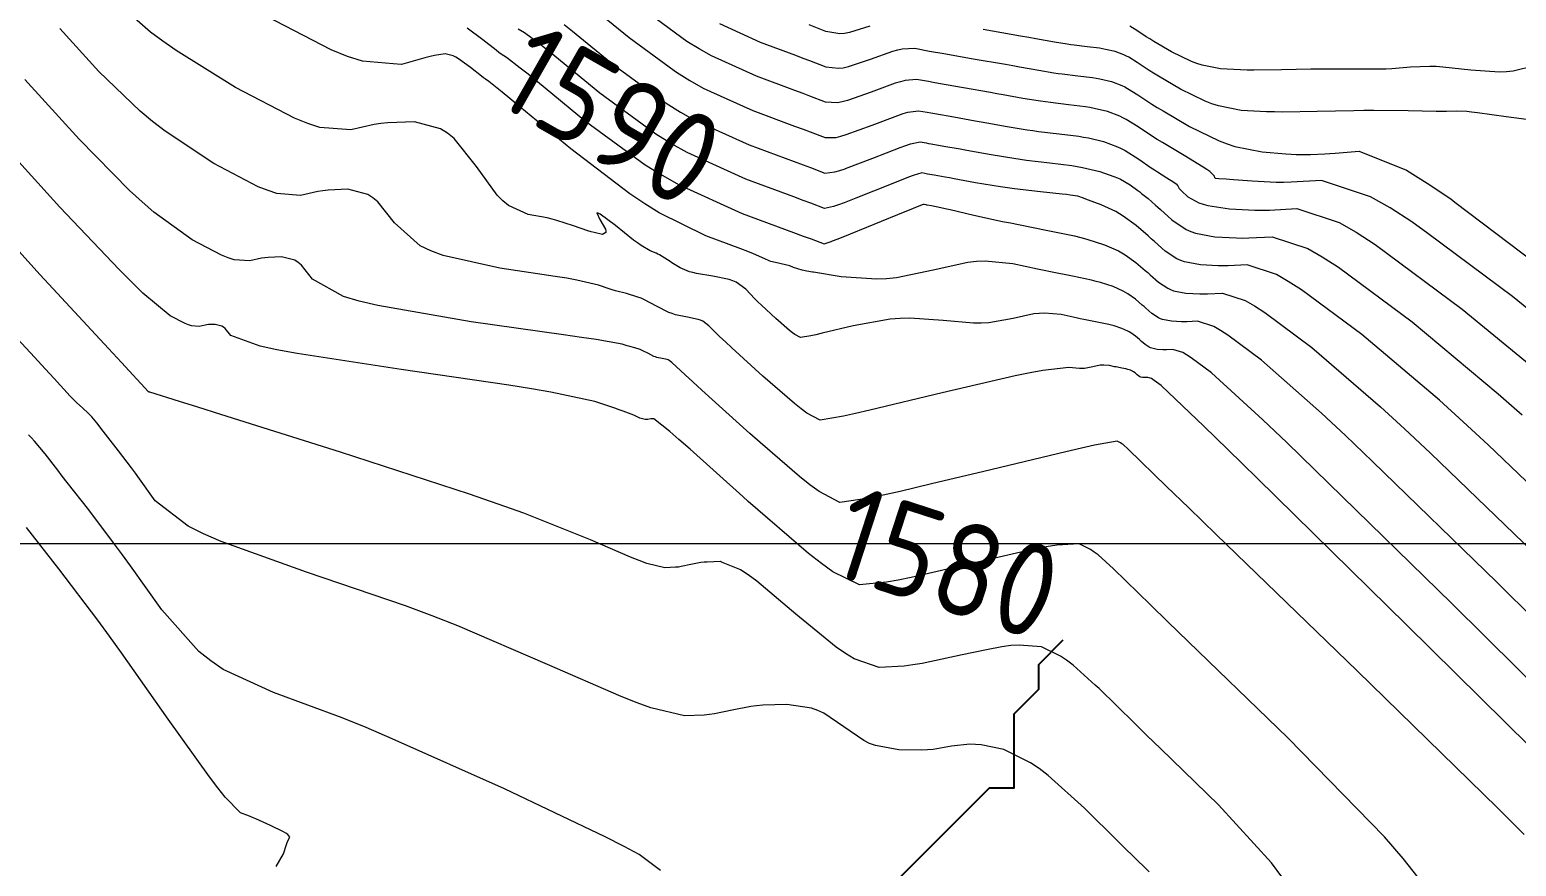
# Model space of a CAD drawing. Header units: millimetres. Extents: x 837475 to 838477, y 1189012 to 1191015.
# Drawn here: x 837555.2 to 837615.5, y 1190600.8 to 1190634.7 of the extents above; entities that cross this region are included whole.
import ezdxf

# ---------------------------------------------------------------- set-up
doc = ezdxf.new("R2010")
doc.units = ezdxf.units.MM
doc.header["$LTSCALE"] = 0.3
doc.layers.add('COORD', color=253, linetype='Continuous', lineweight=20)
doc.layers.add('DRENAJE', color=5, linetype='Continuous', lineweight=25)
doc.layers.add('COTAS 10', color=7, linetype='Continuous', lineweight=9, true_color=0x6e3e2d)
doc.layers.add('COTAS INT', color=7, linetype='Continuous', lineweight=5, true_color=0x9fa19f)
doc.styles.get("Standard").update_dxf_attribs({"font": 'isocp2.shx', "bigfont": '@extfont2.shx'})

msp = doc.modelspace()

# ---------------------------------------------------------------- linework, layer by layer
at = {"layer": 'COORD'}
msp.add_line((837476.514, 1190613.872), (838476.514, 1190613.872), dxfattribs=at)
at = {"layer": 'COTAS 10'}
for points in [[(837572.92, 1190634.771), (837573.554, 1190634.303), (837574.098, 1190633.877), (837574.211, 1190633.792), (837574.307, 1190633.721), (837574.521, 1190633.582), (837575.077, 1190633.157), (837575.389, 1190632.906), (837575.769, 1190632.596), (837577.715, 1190630.995), (837580.146, 1190629.216), (837580.832, 1190628.794), (837581.524, 1190628.403), (837584.07, 1190627.249), (837586.153, 1190626.481), (837586.553, 1190626.333), (837586.876, 1190626.214), (837587.404, 1190626.018), (837587.685, 1190626.117), (837587.732, 1190626.133), (837587.928, 1190626.209), (837588.171, 1190626.305), (837589.429, 1190626.814), (837590.682, 1190627.325), (837590.922, 1190627.423), (837591.115, 1190627.501), (837591.425, 1190627.625), (837591.434, 1190627.623), (837591.437, 1190627.622), (837591.441, 1190627.622), (837591.46, 1190627.619), (837591.517, 1190627.608), (837591.546, 1190627.603), (837591.579, 1190627.597), (837591.747, 1190627.566), (837592.135, 1190627.485), (837592.308, 1190627.447), (837592.508, 1190627.402), (837593.469, 1190627.183), (837594.624, 1190626.928), (837594.948, 1190626.861), (837595.274, 1190626.794), (837596.463, 1190626.562), (837597.547, 1190626.336), (837597.806, 1190626.273), (837598.047, 1190626.21), (837598.768, 1190625.98), (837599.331, 1190625.729), (837599.472, 1190625.652), (837599.606, 1190625.573), (837600.039, 1190625.261), (837600.418, 1190624.937), (837600.518, 1190624.849), (837600.617, 1190624.763), (837600.958, 1190624.461), (837601.328, 1190624.213), (837601.446, 1190624.162), (837601.569, 1190624.118), (837602.07, 1190624.02), (837602.627, 1190623.99), (837602.786, 1190623.989), (837602.947, 1190623.99), (837603.547, 1190624.021), (837604.476, 1190623.714), (837604.845, 1190623.503), (837605.262, 1190623.237), (837607.172, 1190621.82), (837609.957, 1190619.413), (837610.927, 1190618.523), (837611.983, 1190617.537), (837616.511, 1190613.165)], [(837583.148, 1190634.945), (837584.802, 1190634.195), (837586.231, 1190633.664), (837586.538, 1190633.548), (837586.807, 1190633.446), (837587.461, 1190633.187), (837587.986, 1190633.132), (837588.174, 1190633.157), (837588.381, 1190633.2), (837589.281, 1190633.502), (837590.178, 1190633.823), (837590.383, 1190633.878), (837590.568, 1190633.918), (837591.078, 1190633.941), (837591.676, 1190633.831), (837591.917, 1190633.788), (837592.19, 1190633.74), (837593.447, 1190633.521), (837594.748, 1190633.294), (837595.048, 1190633.242), (837595.323, 1190633.193), (837596.098, 1190633.054), (837596.71, 1190632.952), (837596.882, 1190632.927), (837597.055, 1190632.904), (837597.686, 1190632.831), (837598.283, 1190632.755), (837598.433, 1190632.73), (837598.577, 1190632.703), (837599.045, 1190632.591), (837599.468, 1190632.433), (837599.584, 1190632.378), (837599.7, 1190632.317), (837600.115, 1190632.056), (837600.687, 1190631.681), (837600.902, 1190631.548), (837601.142, 1190631.403), (837602.212, 1190630.775), (837603.413, 1190630.185), (837603.735, 1190630.064), (837604.052, 1190629.962), (837605.159, 1190629.743), (837606.115, 1190629.666), (837606.337, 1190629.653), (837606.54, 1190629.643), (837607.119, 1190629.635), (837607.699, 1190629.664), (837607.903, 1190629.677), (837608.126, 1190629.692), (837609.088, 1190629.766), (837611.014, 1190628.997), (837611.845, 1190628.481), (837612.805, 1190627.834), (837612.969, 1190627.71), (837617.345, 1190624.401)], [(837611.489, 1190600.333), (837610.878, 1190601.102), (837610.123, 1190601.975), (837606.203, 1190605.992), (837602.163, 1190609.897), (837601.334, 1190610.701), (837600.63, 1190611.383), (837599.132, 1190612.843), (837598.505, 1190613.408), (837598.35, 1190613.525), (837598.203, 1190613.626), (837597.741, 1190613.853), (837596.833, 1190613.805), (837596.404, 1190613.733), (837595.899, 1190613.636), (837593.436, 1190613.074), (837590.928, 1190612.496), (837590.394, 1190612.389), (837589.93, 1190612.304), (837588.833, 1190612.188), (837587.75, 1190612.728), (837587.293, 1190613.057), (837586.769, 1190613.463), (837584.313, 1190615.578), (837584.095, 1190615.774), (837581.965, 1190617.687), (837581.509, 1190618.09), (837581.137, 1190618.414), (837580.498, 1190618.928), (837580.415, 1190618.926), (837580.394, 1190618.924), (837580.375, 1190618.922), (837580.25, 1190618.897), (837580.232, 1190618.894), (837580.214, 1190618.892), (837580.146, 1190618.89), (837580.031, 1190618.918), (837579.984, 1190618.935), (837579.93, 1190618.956), (837579.677, 1190619.066), (837579.253, 1190619.235), (837579.091, 1190619.292), (837578.91, 1190619.355), (837578.094, 1190619.621), (837576.318, 1190620.001), (837575.532, 1190620.135), (837574.617, 1190620.283), (837570.251, 1190620.921), (837566.027, 1190621.57), (837565.202, 1190621.725), (837564.528, 1190621.868), (837563.337, 1190622.295), (837563.11, 1190622.581), (837563.042, 1190622.636), (837562.973, 1190622.68), (837562.705, 1190622.752), (837562.436, 1190622.741), (837562.365, 1190622.733), (837562.296, 1190622.723), (837562.059, 1190622.669), (837561.742, 1190622.693), (837561.621, 1190622.733), (837561.487, 1190622.787), (837560.885, 1190623.1), (837559.776, 1190624.023), (837559.322, 1190624.461), (837558.804, 1190624.979), (837556.402, 1190627.508), (837553.58, 1190630.617)]]:
    msp.add_lwpolyline(points, dxfattribs=at)
at = {"layer": 'COTAS INT'}
for points in [[(837618.218, 1190606.133), (837612.846, 1190611.435), (837607.295, 1190616.858), (837606.153, 1190617.959), (837605.182, 1190618.886), (837603.103, 1190620.787), (837602.277, 1190621.4), (837602.096, 1190621.515), (837601.937, 1190621.607), (837601.535, 1190621.74), (837601.275, 1190621.726), (837601.136, 1190621.726), (837600.896, 1190621.739), (837600.679, 1190621.781), (837600.625, 1190621.8), (837600.575, 1190621.823), (837600.414, 1190621.93), (837600.267, 1190622.061), (837600.224, 1190622.098), (837600.181, 1190622.136), (837600.017, 1190622.276), (837599.83, 1190622.411), (837599.771, 1190622.445), (837599.71, 1190622.478), (837599.467, 1190622.587), (837599.155, 1190622.687), (837599.051, 1190622.714), (837598.939, 1190622.741), (837598.47, 1190622.839), (837597.93, 1190622.945), (837597.773, 1190622.977), (837597.613, 1190623.011), (837597.009, 1190623.146), (837596.33, 1190623.209), (837596.122, 1190623.198), (837595.906, 1190623.175), (837595.056, 1190622.991), (837594.071, 1190622.818), (837593.77, 1190622.803), (837593.457, 1190622.802), (837592.225, 1190622.915), (837590.868, 1190623.006), (837590.476, 1190622.991), (837590.077, 1190622.958), (837588.58, 1190622.694), (837587.314, 1190622.391), (837587.062, 1190622.333), (837586.851, 1190622.288), (837586.445, 1190622.219), (837586.212, 1190622.341), (837586.111, 1190622.415), (837585.994, 1190622.508), (837585.439, 1190622.988), (837584.852, 1190623.532), (837584.714, 1190623.665), (837584.588, 1190623.79), (837584.221, 1190624.175), (837583.836, 1190624.461), (837583.697, 1190624.523), (837583.545, 1190624.577), (837582.882, 1190624.712), (837582.221, 1190624.816), (837582.07, 1190624.85), (837581.933, 1190624.887), (837581.554, 1190625.042), (837581.284, 1190625.208), (837581.215, 1190625.251), (837581.148, 1190625.294), (837580.931, 1190625.439), (837580.719, 1190625.569), (837580.656, 1190625.602), (837580.592, 1190625.633), (837580.345, 1190625.737), (837579.972, 1190625.951), (837579.828, 1190626.052), (837579.666, 1190626.171), (837578.933, 1190626.754), (837578.319, 1190627.22), (837578.232, 1190627.265), (837578.181, 1190627.275), (837578.296, 1190627.007), (837578.526, 1190626.607), (837578.547, 1190626.533), (837578.55, 1190626.476), (837578.407, 1190626.401), (837578.068, 1190626.473), (837577.947, 1190626.508), (837577.815, 1190626.549), (837577.24, 1190626.75), (837576.562, 1190626.966), (837576.364, 1190627.017), (837576.163, 1190627.064), (837575.399, 1190627.199), (837574.596, 1190627.565), (837574.369, 1190627.756), (837574.14, 1190627.987), (837573.298, 1190629.147), (837572.392, 1190630.287), (837572.123, 1190630.506), (837571.846, 1190630.682), (837570.781, 1190630.967), (837569.707, 1190630.922), (837569.424, 1190630.89), (837569.148, 1190630.849), (837568.206, 1190630.634), (837566.941, 1190630.734), (837566.461, 1190630.892), (837565.926, 1190631.107), (837563.528, 1190632.354), (837561.118, 1190633.858), (837560.576, 1190634.234), (837560.087, 1190634.593), (837558.774, 1190635.744)], [(837619.422, 1190607.604), (837614.678, 1190612.3), (837609.639, 1190617.197), (837608.54, 1190618.241), (837607.57, 1190619.15), (837605.137, 1190621.304), (837603.769, 1190622.318), (837603.471, 1190622.509), (837603.206, 1190622.66), (837602.541, 1190622.88), (837602.111, 1190622.858), (837601.996, 1190622.857), (837601.882, 1190622.858), (837601.483, 1190622.88), (837601.124, 1190622.95), (837601.035, 1190622.981), (837600.951, 1190623.018), (837600.686, 1190623.195), (837600.442, 1190623.412), (837600.371, 1190623.474), (837600.299, 1190623.536), (837600.028, 1190623.768), (837599.718, 1190623.992), (837599.622, 1190624.049), (837599.521, 1190624.103), (837599.117, 1190624.283), (837598.601, 1190624.448), (837598.428, 1190624.494), (837598.243, 1190624.539), (837597.466, 1190624.7), (837596.572, 1190624.876), (837596.313, 1190624.93), (837596.048, 1190624.986), (837595.048, 1190625.208), (837593.923, 1190625.313), (837593.579, 1190625.296), (837593.222, 1190625.258), (837591.814, 1190624.952), (837590.33, 1190624.643), (837589.925, 1190624.603), (837589.522, 1190624.583), (837588.086, 1190624.676), (837586.968, 1190624.863), (837586.926, 1190624.869), (837586.696, 1190624.912), (837586.506, 1190624.95), (837586.152, 1190625.052), (837586.009, 1190625.121), (837585.953, 1190625.139), (837585.889, 1190625.157), (837585.598, 1190625.217), (837585.298, 1190625.281), (837585.229, 1190625.302), (837585.166, 1190625.323), (837584.989, 1190625.411), (837584.539, 1190625.612), (837584.305, 1190625.706), (837584.022, 1190625.815), (837582.603, 1190626.347), (837580.71, 1190627.275), (837580.129, 1190627.635), (837579.522, 1190628.039), (837577.124, 1190629.868), (837575.056, 1190631.575), (837574.658, 1190631.903), (837574.335, 1190632.167), (837573.801, 1190632.596), (837573.662, 1190632.695), (837573.589, 1190632.75), (837573.501, 1190632.818), (837573.06, 1190633.167), (837572.575, 1190633.512), (837572.46, 1190633.578), (837572.353, 1190633.631), (837572.032, 1190633.717), (837571.597, 1190633.653), (837571.417, 1190633.612), (837571.212, 1190633.56), (837570.254, 1190633.289), (837569.916, 1190633.316), (837568.674, 1190633.414), (837568.075, 1190633.611), (837567.406, 1190633.88), (837564.409, 1190635.439)], [(837577.91, 1190635.659), (837579.49, 1190634.375), (837581.318, 1190633.038), (837581.41, 1190632.97), (837581.952, 1190632.637), (837582.498, 1190632.328), (837582.795, 1190632.194), (837584.509, 1190631.417), (837586.2, 1190630.791), (837586.544, 1190630.662), (837586.835, 1190630.553), (837587.438, 1190630.32), (837587.884, 1190630.332), (837588.076, 1190630.378), (837588.297, 1190630.442), (837589.34, 1190630.827), (837590.38, 1190631.224), (837590.598, 1190631.296), (837590.787, 1190631.351), (837591.217, 1190631.414), (837591.579, 1190631.348), (837591.725, 1190631.322), (837591.891, 1190631.293), (837592.652, 1190631.16), (837593.526, 1190631.007), (837593.762, 1190630.965), (837593.995, 1190630.923), (837594.817, 1190630.775), (837595.631, 1190630.64), (837595.859, 1190630.607), (837596.088, 1190630.575), (837596.927, 1190630.478), (837597.719, 1190630.378), (837597.919, 1190630.344), (837598.111, 1190630.309), (837598.732, 1190630.159), (837599.294, 1190629.95), (837599.448, 1190629.876), (837599.602, 1190629.796), (837600.152, 1190629.45), (837600.661, 1190629.096), (837600.788, 1190629.011), (837600.91, 1190628.932), (837601.3, 1190628.692), (837601.582, 1190628.518), (837601.635, 1190628.481), (837601.677, 1190628.447), (837601.74, 1190628.364), (837601.797, 1190628.264), (837601.836, 1190628.22), (837601.884, 1190628.169), (837602.14, 1190627.926), (837602.594, 1190627.676), (837602.768, 1190627.621), (837602.961, 1190627.571), (837603.832, 1190627.441), (837604.862, 1190627.386), (837605.157, 1190627.383), (837605.455, 1190627.386), (837606.566, 1190627.443), (837608.286, 1190626.875), (837608.968, 1190626.484), (837609.741, 1190625.991), (837613.275, 1190623.368), (837617.12, 1190620.204)], [(837619.508, 1190620.467), (837615.31, 1190623.885), (837611.871, 1190626.438), (837611.234, 1190626.909), (837610.343, 1190627.477), (837609.556, 1190627.928), (837607.572, 1190628.584), (837606.342, 1190628.514), (837606.03, 1190628.507), (837605.731, 1190628.507), (837604.751, 1190628.552), (837603.998, 1190628.617), (837603.841, 1190628.629), (837603.706, 1190628.639), (837603.404, 1190628.653), (837603.281, 1190628.668), (837603.258, 1190628.679), (837603.241, 1190628.693), (837603.22, 1190628.765), (837603.039, 1190628.948), (837602.92, 1190629.032), (837602.772, 1190629.129), (837601.99, 1190629.599), (837601.113, 1190630.118), (837600.904, 1190630.246), (837600.71, 1190630.368), (837600.134, 1190630.753), (837599.651, 1190631.057), (837599.516, 1190631.127), (837599.381, 1190631.192), (837598.888, 1190631.375), (837598.344, 1190631.506), (837598.176, 1190631.537), (837598.001, 1190631.566), (837597.307, 1190631.655), (837596.571, 1190631.74), (837596.37, 1190631.767), (837596.17, 1190631.796), (837595.458, 1190631.914), (837594.659, 1190632.058), (837594.405, 1190632.103), (837594.137, 1190632.151), (837593.05, 1190632.34), (837592.04, 1190632.517), (837591.821, 1190632.555), (837591.628, 1190632.59), (837591.148, 1190632.677), (837590.677, 1190632.635), (837590.491, 1190632.587), (837590.279, 1190632.524), (837589.311, 1190632.165), (837588.339, 1190631.821), (837588.125, 1190631.768), (837587.935, 1190631.732), (837587.45, 1190631.754), (837586.821, 1190631.999), (837586.541, 1190632.105), (837586.215, 1190632.228), (837584.655, 1190632.806), (837582.823, 1190633.637), (837582.325, 1190633.918), (837581.831, 1190634.221), (837580.081, 1190635.502)], [(837617.015, 1190604.661), (837611.013, 1190610.57), (837604.951, 1190616.519), (837603.766, 1190617.677), (837602.795, 1190618.623), (837601.068, 1190620.271), (837600.784, 1190620.482), (837600.722, 1190620.522), (837600.667, 1190620.553), (837600.528, 1190620.599), (837600.439, 1190620.594), (837600.391, 1190620.594), (837600.308, 1190620.599), (837600.234, 1190620.613), (837600.215, 1190620.62), (837600.198, 1190620.627), (837600.143, 1190620.664), (837600.092, 1190620.709), (837600.062, 1190620.735), (837600.006, 1190620.784), (837599.941, 1190620.83), (837599.921, 1190620.842), (837599.9, 1190620.853), (837599.817, 1190620.891), (837599.709, 1190620.925), (837599.673, 1190620.934), (837599.635, 1190620.944), (837599.473, 1190620.977), (837599.287, 1190621.014), (837599.233, 1190621.025), (837599.178, 1190621.037), (837598.97, 1190621.083), (837598.736, 1190621.105), (837598.665, 1190621.101), (837598.591, 1190621.093), (837598.298, 1190621.03), (837597.959, 1190620.97), (837597.855, 1190620.965), (837597.748, 1190620.965), (837597.323, 1190621.003), (837596.261, 1190620.889), (837595.751, 1190620.791), (837595.147, 1190620.666), (837592.186, 1190619.975), (837589.254, 1190619.273), (837588.669, 1190619.14), (837588.182, 1190619.034), (837587.241, 1190618.875), (837586.701, 1190619.158), (837586.467, 1190619.33), (837586.196, 1190619.544), (837584.911, 1190620.656), (837583.648, 1190621.807), (837583.391, 1190622.045), (837583.173, 1190622.249), (837582.721, 1190622.692), (837582.473, 1190622.876), (837582.384, 1190622.916), (837582.286, 1190622.951), (837581.858, 1190623.038), (837581.371, 1190623.142), (837581.235, 1190623.187), (837581.098, 1190623.24), (837580.602, 1190623.49), (837580.112, 1190623.75), (837579.979, 1190623.809), (837579.848, 1190623.861), (837579.383, 1190624.003), (837578.931, 1190624.118), (837578.807, 1190624.154), (837578.684, 1190624.192), (837578.243, 1190624.344), (837577.363, 1190624.548), (837576.963, 1190624.619), (837576.495, 1190624.696), (837574.241, 1190625.029), (837571.946, 1190625.538), (837571.453, 1190625.727), (837571.021, 1190625.936), (837569.978, 1190626.863), (837569.298, 1190627.719), (837569.096, 1190627.882), (837568.889, 1190628.015), (837568.089, 1190628.228), (837567.283, 1190628.195), (837567.071, 1190628.171), (837566.864, 1190628.14), (837566.157, 1190627.979), (837565.208, 1190628.054), (837564.848, 1190628.172), (837564.447, 1190628.333), (837562.647, 1190629.27), (837560.671, 1190630.58), (837560.158, 1190630.977), (837559.659, 1190631.388), (837557.984, 1190632.999), (837556.402, 1190634.741)], [(837618.343, 1190614.03), (837614.326, 1190617.876), (837613.314, 1190618.806), (837612.345, 1190619.677), (837609.206, 1190622.336), (837606.755, 1190624.155), (837606.22, 1190624.496), (837605.746, 1190624.768), (837604.553, 1190625.162), (837603.783, 1190625.122), (837603.576, 1190625.12), (837603.372, 1190625.122), (837602.657, 1190625.161), (837602.015, 1190625.286), (837601.856, 1190625.342), (837601.705, 1190625.408), (837601.229, 1190625.726), (837600.792, 1190626.114), (837600.665, 1190626.225), (837600.536, 1190626.337), (837600.05, 1190626.753), (837599.527, 1190627.141), (837599.375, 1190627.235), (837599.219, 1190627.324), (837598.631, 1190627.595), (837598.115, 1190627.79), (837598.005, 1190627.831), (837597.909, 1190627.865), (837597.685, 1190627.942), (837597.372, 1190627.993), (837597.222, 1190628.012), (837597.043, 1190628.033), (837596.168, 1190628.126), (837595.122, 1190628.247), (837594.836, 1190628.286), (837594.551, 1190628.327), (837593.537, 1190628.495), (837592.668, 1190628.654), (837592.476, 1190628.689), (837592.304, 1190628.72), (837591.857, 1190628.799), (837591.591, 1190628.845), (837591.533, 1190628.856), (837591.482, 1190628.865), (837591.356, 1190628.888), (837591.006, 1190628.785), (837590.814, 1190628.714), (837590.582, 1190628.625), (837589.399, 1190628.152), (837588.688, 1190627.872), (837588.213, 1190627.684), (837587.978, 1190627.599), (837587.783, 1190627.533), (837587.416, 1190627.452), (837586.862, 1190627.66), (837586.55, 1190627.776), (837586.168, 1190627.918), (837584.216, 1190628.639), (837581.848, 1190629.712), (837581.205, 1190630.075), (837580.567, 1190630.467), (837578.307, 1190632.121), (837576.483, 1190633.617), (837576.12, 1190633.909), (837575.818, 1190634.148), (837575.242, 1190634.568), (837574.984, 1190634.723)], [(837576.851, 1190634.912), (837577.196, 1190634.638), (837578.898, 1190633.248), (837580.988, 1190631.718), (837581.578, 1190631.356), (837582.173, 1190631.02), (837584.363, 1190630.028), (837586.184, 1190629.354), (837586.547, 1190629.219), (837586.848, 1190629.107), (837587.427, 1190628.886), (837587.834, 1190628.932), (837588.027, 1190628.989), (837588.255, 1190629.063), (837588.267, 1190629.068), (837589.37, 1190629.49), (837590.481, 1190629.925), (837590.706, 1190630.005), (837590.896, 1190630.068), (837591.286, 1190630.151), (837591.531, 1190630.106), (837591.629, 1190630.089), (837591.741, 1190630.069), (837592.255, 1190629.979), (837592.915, 1190629.863), (837593.119, 1190629.827), (837593.332, 1190629.789), (837594.177, 1190629.635), (837595.091, 1190629.483), (837595.347, 1190629.446), (837595.605, 1190629.411), (837596.548, 1190629.302), (837597.438, 1190629.189), (837597.662, 1190629.152), (837597.877, 1190629.111), (837598.575, 1190628.944), (837599.15, 1190628.749), (837599.288, 1190628.692), (837599.416, 1190628.633), (837599.802, 1190628.41), (837600.112, 1190628.183), (837600.192, 1190628.121), (837600.27, 1190628.061), (837600.531, 1190627.848), (837600.829, 1190627.59), (837600.93, 1190627.501), (837601.039, 1190627.405), (837601.501, 1190626.991), (837602.082, 1190626.604), (837602.266, 1190626.523), (837602.46, 1190626.454), (837603.245, 1190626.301), (837604.117, 1190626.254), (837604.367, 1190626.252), (837604.619, 1190626.254), (837605.559, 1190626.302), (837607.016, 1190625.821), (837607.594, 1190625.49), (837608.248, 1190625.073), (837611.241, 1190622.852), (837614.733, 1190619.94), (837615.701, 1190619.088)], [(837589.252, 1190634.84), (837588.423, 1190634.579), (837588.223, 1190634.547), (837588.037, 1190634.532), (837587.472, 1190634.621), (837586.794, 1190634.892)], [(837616.189, 1190631.013), (837615.052, 1190631.17), (837613.889, 1190631.325), (837613.652, 1190631.353), (837613.453, 1190631.374), (837613.042, 1190631.396), (837612.638, 1190631.384), (837612.444, 1190631.384), (837612.213, 1190631.386), (837611.079, 1190631.405), (837609.681, 1190631.419), (837609.284, 1190631.417), (837608.883, 1190631.414), (837607.396, 1190631.381), (837606.002, 1190631.359), (837605.658, 1190631.362), (837605.333, 1190631.368), (837604.313, 1190631.426), (837603.387, 1190631.609), (837603.122, 1190631.695), (837602.853, 1190631.796), (837601.849, 1190632.289), (837600.954, 1190632.814), (837600.754, 1190632.935), (837600.574, 1190633.046), (837600.096, 1190633.36), (837599.749, 1190633.578), (837599.653, 1190633.628), (837599.555, 1190633.675), (837599.202, 1190633.806), (837598.811, 1190633.9), (837598.69, 1190633.923), (837598.565, 1190633.944), (837598.066, 1190634.007), (837597.538, 1190634.068), (837597.394, 1190634.088), (837597.25, 1190634.109), (837596.738, 1190634.194), (837595.986, 1190634.328), (837595.691, 1190634.38), (837595.359, 1190634.438), (837593.845, 1190634.701)], [(837616.216, 1190633.237), (837615.342, 1190633.018), (837615.068, 1190632.991), (837614.779, 1190632.979), (837613.622, 1190633.06), (837612.486, 1190633.184), (837612.211, 1190633.201), (837611.954, 1190633.209), (837611.168, 1190633.173), (837610.412, 1190633.108), (837610.173, 1190633.097), (837609.921, 1190633.09), (837608.904, 1190633.092), (837607.781, 1190633.103), (837607.462, 1190633.102), (837607.139, 1190633.099), (837605.945, 1190633.073), (837604.824, 1190633.055), (837604.548, 1190633.057), (837604.286, 1190633.063), (837603.466, 1190633.109), (837602.722, 1190633.256), (837602.509, 1190633.325), (837602.293, 1190633.406), (837601.486, 1190633.802), (837600.767, 1190634.224), (837600.606, 1190634.322), (837600.461, 1190634.411), (837600.077, 1190634.663), (837599.799, 1190634.838)], [(837615.783, 1190602.075), (837614.697, 1190603.161), (837609.015, 1190608.709), (837603.294, 1190614.237), (837602.184, 1190615.31), (837601.279, 1190616.186), (837599.72, 1190617.695), (837599.518, 1190617.877), (837599.469, 1190617.915), (837599.421, 1190617.948), (837599.273, 1190618.02), (837598.364, 1190617.854), (837597.838, 1190617.736), (837597.193, 1190617.586), (837593.872, 1190616.785), (837591.75, 1190616.282), (837590.484, 1190615.981), (837589.797, 1190615.83), (837589.219, 1190615.709), (837588.037, 1190615.532), (837587.19, 1190615.975), (837586.823, 1190616.245), (837586.398, 1190616.58), (837584.806, 1190617.959), (837584.383, 1190618.324), (837582.444, 1190620.082), (837582.067, 1190620.426), (837581.759, 1190620.708), (837581.222, 1190621.209), (837581.11, 1190621.291), (837581.07, 1190621.309), (837581.026, 1190621.325), (837580.834, 1190621.364), (837580.615, 1190621.411), (837580.554, 1190621.431), (837580.493, 1190621.455), (837580.27, 1190621.567), (837580.05, 1190621.684), (837579.991, 1190621.71), (837579.932, 1190621.734), (837579.723, 1190621.798), (837579.52, 1190621.849), (837579.464, 1190621.866), (837579.409, 1190621.882), (837579.211, 1190621.95), (837578.152, 1190622.134), (837577.553, 1190622.224), (837576.823, 1190622.331), (837573.082, 1190622.859), (837569.296, 1190623.511), (837568.537, 1190623.697), (837567.903, 1190623.884), (837566.657, 1190624.579), (837566.204, 1190625.15), (837566.069, 1190625.259), (837565.931, 1190625.348), (837565.397, 1190625.49), (837564.859, 1190625.468), (837564.718, 1190625.452), (837564.58, 1190625.431), (837564.108, 1190625.324), (837563.475, 1190625.374), (837563.235, 1190625.453), (837562.967, 1190625.56), (837561.766, 1190626.185), (837560.223, 1190627.301), (837559.74, 1190627.719), (837559.232, 1190628.183), (837557.193, 1190630.253), (837554.991, 1190632.679)], [(837605.959, 1190600.362), (837605.541, 1190600.932), (837603.39, 1190603.274), (837601.031, 1190605.558), (837600.483, 1190606.091), (837599.98, 1190606.581), (837598.543, 1190607.991), (837598.393, 1190608.127), (837597.491, 1190608.938), (837597.231, 1190609.136), (837596.985, 1190609.305), (837596.21, 1190609.685), (837595.301, 1190609.756), (837594.97, 1190609.73), (837594.605, 1190609.686), (837593.983, 1190609.561), (837593.001, 1190609.364), (837591.372, 1190609.011), (837590.991, 1190608.948), (837590.641, 1190608.899), (837589.629, 1190608.845), (837588.618, 1190609.202), (837588.267, 1190609.413), (837587.886, 1190609.672), (837586.256, 1190611.011), (837584.674, 1190612.343), (837584.323, 1190612.598), (837584.009, 1190612.803), (837583.984, 1190612.814), (837583.232, 1190613.119), (837583.192, 1190613.134), (837582.66, 1190613.12), (837582.526, 1190613.109), (837582.399, 1190613.094), (837581.989, 1190613.013), (837581.601, 1190612.932), (837581.489, 1190612.917), (837581.374, 1190612.905), (837580.938, 1190612.89), (837580.202, 1190613.066), (837579.897, 1190613.176), (837579.549, 1190613.311), (837577.929, 1190614.019), (837575.216, 1190615.097), (837574.179, 1190615.467), (837573.018, 1190615.867), (837567.791, 1190617.57), (837562.932, 1190619.101), (837562.002, 1190619.394), (837561.254, 1190619.629), (837560.051, 1190620.005), (837560.03, 1190620.008), (837560.026, 1190620.009), (837560.023, 1190620.009), (837560.017, 1190620.011), (837560.015, 1190620.013), (837560.013, 1190620.014), (837560.012, 1190620.014), (837560.01, 1190620.013), (837560.009, 1190620.013), (837560.007, 1190620.014), (837560.004, 1190620.015), (837558.904, 1190621.203), (837558.376, 1190621.774), (837555.612, 1190624.762), (837552.169, 1190628.554)], [(837600.577, 1190600.557), (837599.9, 1190601.218), (837599.633, 1190601.481), (837599.331, 1190601.778), (837597.954, 1190603.139), (837596.477, 1190604.469), (837596.112, 1190604.746), (837595.767, 1190604.984), (837594.679, 1190605.517), (837593.769, 1190605.706), (837593.536, 1190605.728), (837593.311, 1190605.736), (837592.566, 1190605.653), (837591.816, 1190605.527), (837591.588, 1190605.507), (837591.352, 1190605.494), (837590.425, 1190605.501), (837589.486, 1190605.676), (837589.241, 1190605.769), (837589.003, 1190605.881), (837588.2, 1190606.443), (837587.383, 1190606.998), (837587.137, 1190607.106), (837586.881, 1190607.193), (837585.886, 1190607.339), (837584.905, 1190607.314), (837584.659, 1190607.293), (837584.423, 1190607.266), (837583.667, 1190607.117), (837582.953, 1190606.967), (837582.745, 1190606.939), (837582.533, 1190606.917), (837581.729, 1190606.889), (837580.372, 1190607.215), (837579.81, 1190607.417), (837579.169, 1190607.667), (837576.182, 1190608.971), (837572.547, 1190610.529), (837571.497, 1190610.938), (837570.427, 1190611.339), (837566.408, 1190612.707), (837562.945, 1190613.945), (837562.227, 1190614.264), (837561.614, 1190614.572), (837560.267, 1190615.599), (837559.636, 1190616.492), (837559.473, 1190616.717), (837559.316, 1190616.931), (837558.79, 1190617.622), (837558.356, 1190618.177), (837558.256, 1190618.305), (837558.165, 1190618.423), (837557.908, 1190618.756), (837557.698, 1190619.009), (837557.636, 1190619.076), (837557.572, 1190619.141), (837557.329, 1190619.367), (837557.096, 1190619.572), (837557.039, 1190619.625), (837556.986, 1190619.677), (837556.821, 1190619.848), (837556.169, 1190620.557), (837555.809, 1190620.947), (837555.371, 1190621.421), (837553.139, 1190623.834)], [(837580.759, 1190600.621), (837579.89, 1190601.265), (837579.283, 1190601.591), (837578.518, 1190601.981), (837574.435, 1190603.923), (837569.885, 1190605.958), (837568.826, 1190606.406), (837567.854, 1190606.805), (837565.069, 1190607.829), (837563.026, 1190608.767), (837562.521, 1190609.112), (837562.042, 1190609.493), (837560.536, 1190611.176), (837559.27, 1190612.967), (837558.943, 1190613.417), (837558.628, 1190613.847), (837557.574, 1190615.233), (837556.704, 1190616.345), (837556.503, 1190616.602), (837556.32, 1190616.837), (837555.805, 1190617.505), (837555.384, 1190618.013), (837555.259, 1190618.147), (837555.132, 1190618.278)], [(837565.173, 1190600.78), (837565.472, 1190601.298), (837565.594, 1190601.673), (837565.622, 1190601.751), (837565.649, 1190601.817), (837565.725, 1190601.961), (837565.645, 1190602.077), (837565.572, 1190602.125), (837565.477, 1190602.181), (837564.952, 1190602.442), (837564.359, 1190602.708), (837564.221, 1190602.766), (837564.094, 1190602.818), (837563.731, 1190602.952), (837563.106, 1190603.59), (837562.815, 1190603.96), (837562.471, 1190604.414), (837560.804, 1190606.753), (837558.904, 1190609.442), (837558.414, 1190610.118), (837557.94, 1190610.763), (837556.359, 1190612.843), (837555.052, 1190614.512)]]:
    msp.add_lwpolyline(points, dxfattribs=at)
at = {"layer": 'DRENAJE'}
msp.add_polyline3d([(837597.083, 1190609.947, 0), (837596.083, 1190608.947, 0), (837596.083, 1190607.947, 0), (837595.083, 1190606.948, 0), (837595.083, 1190603.949, 0), (837594.084, 1190603.949, 0), (837593.084, 1190602.949, 0), (837592.084, 1190601.95, 0), (837591.085, 1190600.95, 0), (837590.085, 1190599.95, 0), (837589.085, 1190598.951, 0), (837588.086, 1190597.951, 0), (837587.086, 1190596.951, 0), (837584.087, 1190596.951, 0)], dxfattribs=at)

# ---------------------------------------------------------------- texts
at = {"layer": 'COTAS 10', "char_height": 3.8, "attachment_point": 7}
for s, insert, rotation in [('1590', (837573.897, 1190631.808), 330.25734), ('1580', (837587.45, 1190612.686), 341.982)]:
    msp.add_mtext(s, dxfattribs=dict(at, insert=insert, rotation=rotation))

doc.saveas('drawing.dxf')
